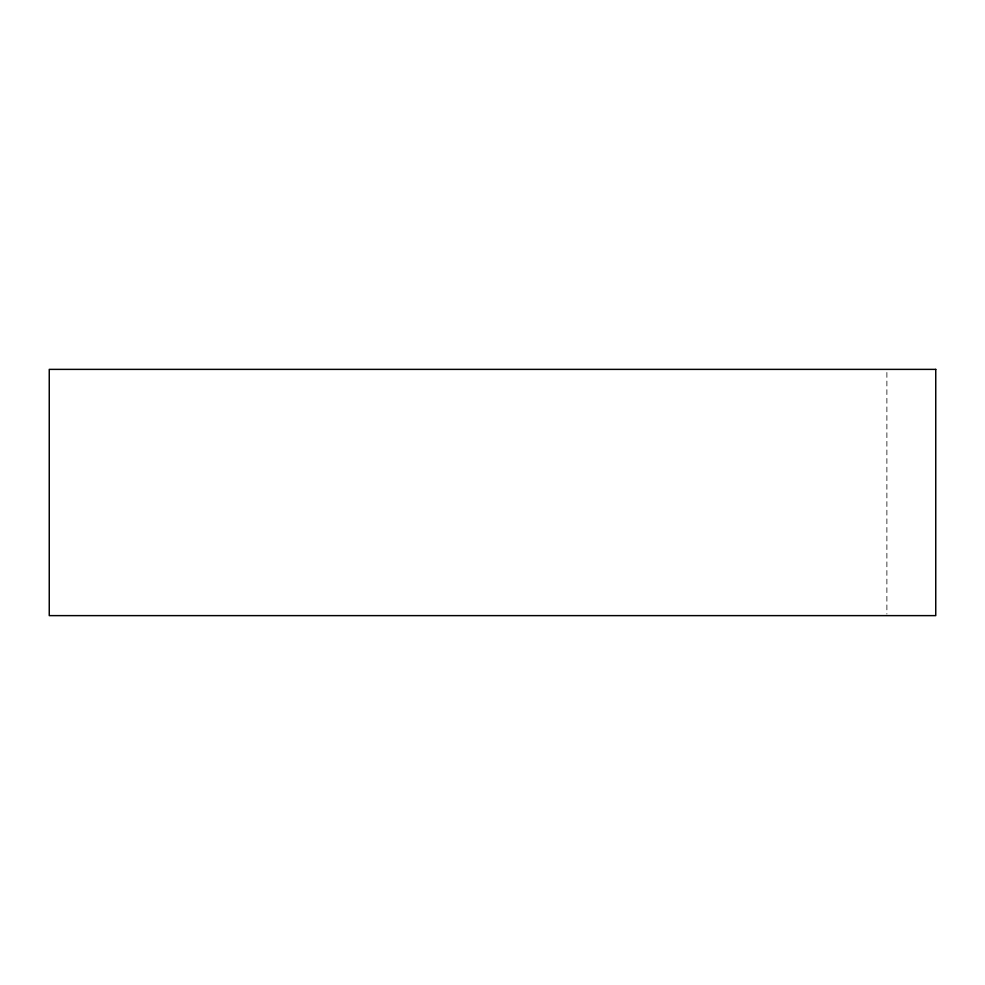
<?xml version="1.0" encoding="UTF-8"?>
<svg xmlns="http://www.w3.org/2000/svg" width="985" height="985" viewBox="0 0 985 985"><rect width="100%" height="100%" fill="white"/><g stroke="black" fill="none" stroke-linecap="round" stroke-linejoin="round"><path stroke-width="0.74" stroke-dasharray="4.92 3.69" d="M886.882 372.453L886.882 614.086"/><path stroke-width="1.48" d="M935.75 369.375L49.25 369.375L49.25 615.625L935.75 615.625L935.75 369.375"/></g></svg>
